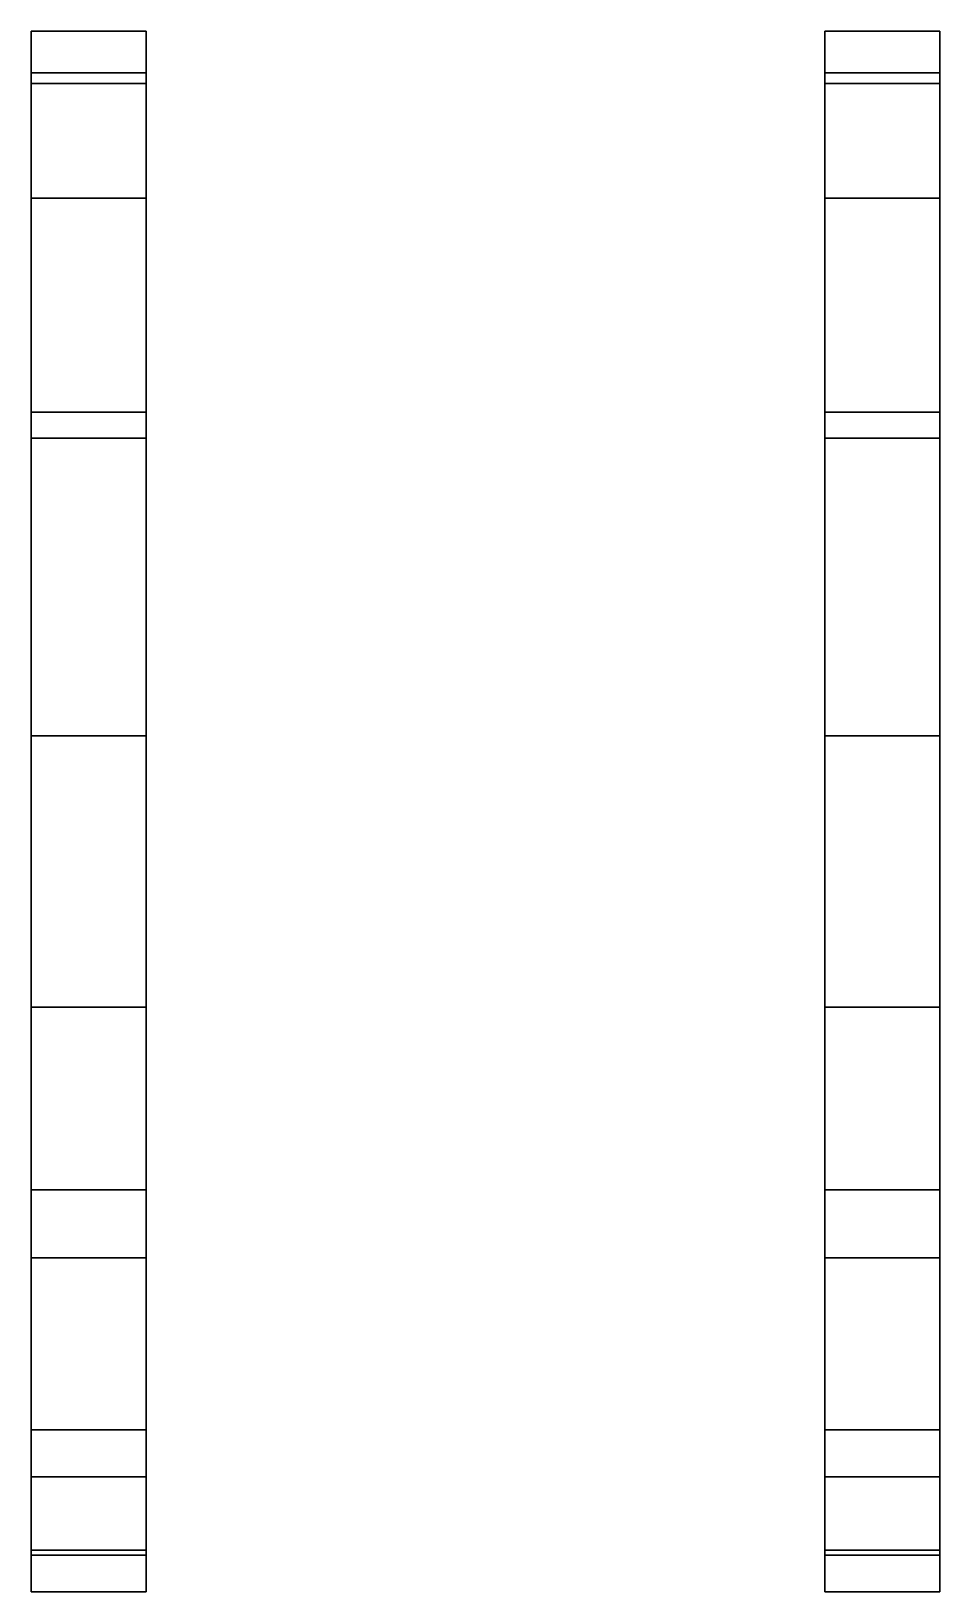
# Model space of a CAD drawing. Extents: x -0.87 to 0.87, y -2.01 to 0.98.
import ezdxf

# ---------------------------------------------------------------- set-up
doc = ezdxf.new("R2010")
doc.units = 0
doc.layers.add('TRACKS', color=6, linetype='CONTINUOUS')

msp = doc.modelspace()

# ---------------------------------------------------------------- linework, layer by layer
at = {"layer": 'TRACKS'}
for points in [[(-0.87, 0.98, 0.38), (-0.87, 0.88, 0.6), (-0.65, 0.88, 0.6), (-0.65, 0.98, 0.38)], [(-0.87, 0.9, 0.16), (-0.87, 0.98, 0.38), (-0.65, 0.98, 0.38), (-0.65, 0.9, 0.16)], [(-0.65, 0.98, 0.38), (-0.65, 0.88, 0.6), (-0.87, 0.88, 0.6), (-0.87, 0.98, 0.38)], [(-0.65, 0.9, 0.16), (-0.65, 0.98, 0.38), (-0.87, 0.98, 0.38), (-0.87, 0.9, 0.16)], [(0.65, 0.98, 0.38), (0.65, 0.88, 0.6), (0.87, 0.88, 0.6), (0.87, 0.98, 0.38)], [(0.65, 0.9, 0.16), (0.65, 0.98, 0.38), (0.87, 0.98, 0.38), (0.87, 0.9, 0.16)], [(0.87, 0.98, 0.38), (0.87, 0.88, 0.6), (0.65, 0.88, 0.6), (0.65, 0.98, 0.38)], [(0.87, 0.9, 0.16), (0.87, 0.98, 0.38), (0.65, 0.98, 0.38), (0.65, 0.9, 0.16)], [(-0.87, 0.66, 0.06), (-0.87, 0.9, 0.16), (-0.65, 0.9, 0.16), (-0.65, 0.66, 0.06)], [(-0.65, 0.66, 0.06), (-0.65, 0.9, 0.16), (-0.87, 0.9, 0.16), (-0.87, 0.66, 0.06)], [(0.65, 0.66, 0.06), (0.65, 0.9, 0.16), (0.87, 0.9, 0.16), (0.87, 0.66, 0.06)], [(0.87, 0.66, 0.06), (0.87, 0.9, 0.16), (0.65, 0.9, 0.16), (0.65, 0.66, 0.06)], [(-0.87, 0.88, 0.6), (-0.87, 0.66, 0.67), (-0.65, 0.66, 0.67), (-0.65, 0.88, 0.6)], [(-0.65, 0.88, 0.6), (-0.65, 0.66, 0.67), (-0.87, 0.66, 0.67), (-0.87, 0.88, 0.6)], [(0.65, 0.88, 0.6), (0.65, 0.66, 0.67), (0.87, 0.66, 0.67), (0.87, 0.88, 0.6)], [(0.87, 0.88, 0.6), (0.87, 0.66, 0.67), (0.65, 0.66, 0.67), (0.65, 0.88, 0.6)], [(-0.87, 0.66, 0.67), (-0.87, 0.2, 0.59), (-0.65, 0.2, 0.59), (-0.65, 0.66, 0.67)], [(-0.87, 0.25), (-0.87, 0.66, 0.06), (-0.65, 0.66, 0.06), (-0.65, 0.25)], [(-0.65, 0.25), (-0.65, 0.66, 0.06), (-0.87, 0.66, 0.06), (-0.87, 0.25)], [(-0.65, 0.66, 0.67), (-0.65, 0.2, 0.59), (-0.87, 0.2, 0.59), (-0.87, 0.66, 0.67)], [(0.65, 0.25), (0.65, 0.66, 0.06), (0.87, 0.66, 0.06), (0.87, 0.25)], [(0.65, 0.66, 0.67), (0.65, 0.2, 0.59), (0.87, 0.2, 0.59), (0.87, 0.66, 0.67)], [(0.87, 0.25), (0.87, 0.66, 0.06), (0.65, 0.66, 0.06), (0.65, 0.25)], [(0.87, 0.66, 0.67), (0.87, 0.2, 0.59), (0.65, 0.2, 0.59), (0.65, 0.66, 0.67)], [(-0.87, -1.37), (-0.87, 0.25), (-0.65, 0.25), (-0.65, -1.37)], [(-0.65, -1.37), (-0.65, 0.25), (-0.87, 0.25), (-0.87, -1.37)], [(0.65, -1.37), (0.65, 0.25), (0.87, 0.25), (0.87, -1.37)], [(0.87, -1.37), (0.87, 0.25), (0.65, 0.25), (0.65, -1.37)], [(-0.87, 0.2, 0.59), (-0.87, -0.37, 0.55), (-0.65, -0.37, 0.55), (-0.65, 0.2, 0.59)], [(-0.65, 0.2, 0.59), (-0.65, -0.37, 0.55), (-0.87, -0.37, 0.55), (-0.87, 0.2, 0.59)], [(0.65, 0.2, 0.59), (0.65, -0.37, 0.55), (0.87, -0.37, 0.55), (0.87, 0.2, 0.59)], [(0.87, 0.2, 0.59), (0.87, -0.37, 0.55), (0.65, -0.37, 0.55), (0.65, 0.2, 0.59)], [(-0.87, -0.37, 0.55), (-0.87, -0.89, 0.55), (-0.65, -0.89, 0.55), (-0.65, -0.37, 0.55)], [(-0.65, -0.37, 0.55), (-0.65, -0.89, 0.55), (-0.87, -0.89, 0.55), (-0.87, -0.37, 0.55)], [(0.65, -0.37, 0.55), (0.65, -0.89, 0.55), (0.87, -0.89, 0.55), (0.87, -0.37, 0.55)], [(0.87, -0.37, 0.55), (0.87, -0.89, 0.55), (0.65, -0.89, 0.55), (0.65, -0.37, 0.55)], [(-0.87, -0.89, 0.55), (-0.87, -1.24, 0.59), (-0.65, -1.24, 0.59), (-0.65, -0.89, 0.55)], [(-0.65, -0.89, 0.55), (-0.65, -1.24, 0.59), (-0.87, -1.24, 0.59), (-0.87, -0.89, 0.55)], [(0.65, -0.89, 0.55), (0.65, -1.24, 0.59), (0.87, -1.24, 0.59), (0.87, -0.89, 0.55)], [(0.87, -0.89, 0.55), (0.87, -1.24, 0.59), (0.65, -1.24, 0.59), (0.65, -0.89, 0.55)], [(-0.87, -1.24, 0.59), (-0.87, -1.7, 0.68), (-0.65, -1.7, 0.68), (-0.65, -1.24, 0.59)], [(-0.65, -1.24, 0.59), (-0.65, -1.7, 0.68), (-0.87, -1.7, 0.68), (-0.87, -1.24, 0.59)], [(0.65, -1.24, 0.59), (0.65, -1.7, 0.68), (0.87, -1.7, 0.68), (0.87, -1.24, 0.59)], [(0.87, -1.24, 0.59), (0.87, -1.7, 0.68), (0.65, -1.7, 0.68), (0.65, -1.24, 0.59)], [(-0.87, -1.79, 0.08), (-0.87, -1.37), (-0.65, -1.37), (-0.65, -1.79, 0.08)], [(-0.65, -1.79, 0.08), (-0.65, -1.37), (-0.87, -1.37), (-0.87, -1.79, 0.08)], [(0.65, -1.79, 0.08), (0.65, -1.37), (0.87, -1.37), (0.87, -1.79, 0.08)], [(0.87, -1.79, 0.08), (0.87, -1.37), (0.65, -1.37), (0.65, -1.79, 0.08)], [(-0.87, -1.7, 0.68), (-0.87, -1.79, 0.66), (-0.65, -1.79, 0.66), (-0.65, -1.7, 0.68)], [(-0.65, -1.7, 0.68), (-0.65, -1.79, 0.66), (-0.87, -1.79, 0.66), (-0.87, -1.7, 0.68)], [(0.65, -1.7, 0.68), (0.65, -1.79, 0.66), (0.87, -1.79, 0.66), (0.87, -1.7, 0.68)], [(0.87, -1.7, 0.68), (0.87, -1.79, 0.66), (0.65, -1.79, 0.66), (0.65, -1.7, 0.68)], [(-0.87, -1.94, 0.17), (-0.87, -1.79, 0.08), (-0.65, -1.79, 0.08), (-0.65, -1.94, 0.17)], [(-0.87, -1.79, 0.66), (-0.87, -1.93, 0.59), (-0.65, -1.93, 0.59), (-0.65, -1.79, 0.66)], [(-0.65, -1.94, 0.17), (-0.65, -1.79, 0.08), (-0.87, -1.79, 0.08), (-0.87, -1.94, 0.17)], [(-0.65, -1.79, 0.66), (-0.65, -1.93, 0.59), (-0.87, -1.93, 0.59), (-0.87, -1.79, 0.66)], [(0.65, -1.94, 0.17), (0.65, -1.79, 0.08), (0.87, -1.79, 0.08), (0.87, -1.94, 0.17)], [(0.65, -1.79, 0.66), (0.65, -1.93, 0.59), (0.87, -1.93, 0.59), (0.87, -1.79, 0.66)], [(0.87, -1.94, 0.17), (0.87, -1.79, 0.08), (0.65, -1.79, 0.08), (0.65, -1.94, 0.17)], [(0.87, -1.79, 0.66), (0.87, -1.93, 0.59), (0.65, -1.93, 0.59), (0.65, -1.79, 0.66)], [(-0.87, -1.93, 0.59), (-0.87, -2.01, 0.46), (-0.65, -2.01, 0.46), (-0.65, -1.93, 0.59)], [(-0.65, -1.93, 0.59), (-0.65, -2.01, 0.46), (-0.87, -2.01, 0.46), (-0.87, -1.93, 0.59)], [(-0.87, -2.01, 0.31), (-0.87, -1.94, 0.17), (-0.65, -1.94, 0.17), (-0.65, -2.01, 0.31)], [(-0.65, -2.01, 0.31), (-0.65, -1.94, 0.17), (-0.87, -1.94, 0.17), (-0.87, -2.01, 0.31)], [(0.65, -1.93, 0.59), (0.65, -2.01, 0.46), (0.87, -2.01, 0.46), (0.87, -1.93, 0.59)], [(0.87, -1.93, 0.59), (0.87, -2.01, 0.46), (0.65, -2.01, 0.46), (0.65, -1.93, 0.59)], [(0.65, -2.01, 0.31), (0.65, -1.94, 0.17), (0.87, -1.94, 0.17), (0.87, -2.01, 0.31)], [(0.87, -2.01, 0.31), (0.87, -1.94, 0.17), (0.65, -1.94, 0.17), (0.65, -2.01, 0.31)], [(-0.87, -2.01, 0.46), (-0.87, -2.01, 0.31), (-0.65, -2.01, 0.31), (-0.65, -2.01, 0.46)], [(-0.65, -2.01, 0.46), (-0.65, -2.01, 0.31), (-0.87, -2.01, 0.31), (-0.87, -2.01, 0.46)], [(0.65, -2.01, 0.46), (0.65, -2.01, 0.31), (0.87, -2.01, 0.31), (0.87, -2.01, 0.46)], [(0.87, -2.01, 0.46), (0.87, -2.01, 0.31), (0.65, -2.01, 0.31), (0.65, -2.01, 0.46)]]:
    msp.add_3dface(points, dxfattribs=at)

doc.saveas('drawing.dxf')
